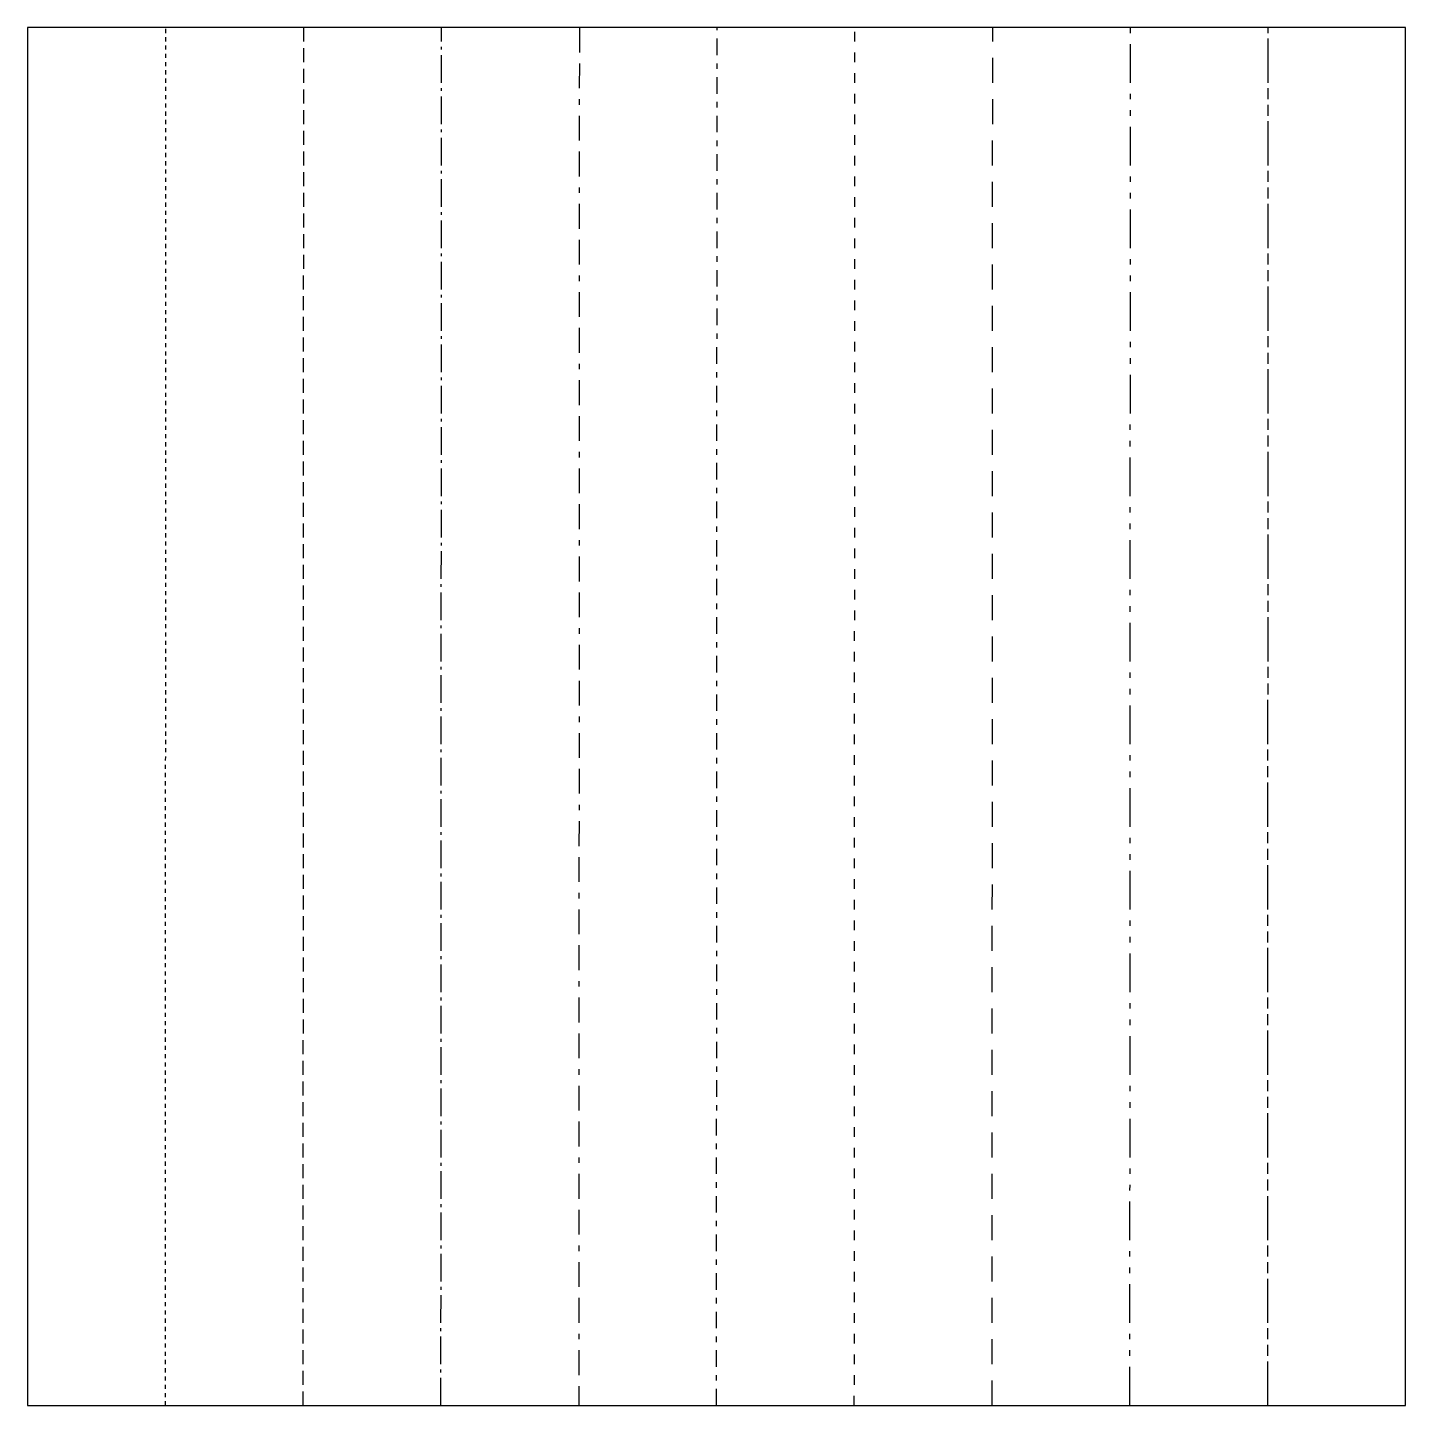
# Model space of a CAD drawing. Extents: x 0 to 100, y 0 to 100.
import ezdxf

# ---------------------------------------------------------------- set-up
doc = ezdxf.new("R2010")
doc.units = 0
for name, pattern in [('BORDER', [6.4, 1.8, -0.8, 1.8, -0.8, 0.4, -0.8]), ('CENTER', [2.8, 1.2, -0.6, 0.4, -0.6]), ('DASH', [4.5, 1, -0.5, 1, -0.5, 1, -0.5]), ('DASH2', [3, 1.8, -1.2]), ('DASHDOT', [3, 2, -0.4, 0.2, -0.4]), ('DASHDOTDOT', [6, 2.8, -0.8, 0.4, -0.8, 0.4, -0.8]), ('DOT', [0.6, 0.3, -0.3]), ('HIDDEN', [1.5, 0.7, -0.8]), ('PHANTOM', [6, 3.2, -0.4, 0.8, -0.4, 0.8, -0.4])]:
    doc.linetypes.add(name, pattern=pattern)
doc.layers.get('0').update_dxf_attribs({"color": 250, "linetype": 'CONTINUOUS'})
for name, color, linetype in [('Layer1', 174, 'DOT'), ('Layer2', 204, 'DASH'), ('Layer3', 100, 'DASHDOT'), ('Layer4', 20, 'BORDER'), ('Layer5', 14, 'CENTER'), ('Layer6', 202, 'HIDDEN'), ('Layer7', 122, 'DASH2'), ('Layer8', 84, 'DASHDOTDOT'), ('Layer9', 140, 'PHANTOM')]:
    doc.layers.add(name, color=color, linetype=linetype)

msp = doc.modelspace()

# ---------------------------------------------------------------- linework, layer by layer
msp.add_lwpolyline([(0, 0), (100, 0), (100, 100), (0, 100)], close=True)
at = {"layer": 'Layer1'}
msp.add_line((10.002896, 0), (10.046268, 100), dxfattribs=at)
at = {"layer": 'Layer2'}
msp.add_line((20.002897, 0), (20.046269, 100), dxfattribs=at)
at = {"layer": 'Layer3'}
msp.add_line((30.002897, 0), (30.04627, 100), dxfattribs=at)
at = {"layer": 'Layer4'}
msp.add_line((40.046271, 100), (40.002898, 0), dxfattribs=at)
at = {"layer": 'Layer5'}
msp.add_line((50.002899, 0), (50.046272, 100), dxfattribs=at)
at = {"layer": 'Layer6'}
msp.add_line((60.0029, 0), (60.046273, 100), dxfattribs=at)
at = {"layer": 'Layer7'}
msp.add_line((70.002901, 0), (70.046274, 100), dxfattribs=at)
at = {"layer": 'Layer8'}
msp.add_line((80.002902, 0), (80.046275, 100), dxfattribs=at)
at = {"layer": 'Layer9'}
msp.add_line((90.002903, 0), (90.046275, 100), dxfattribs=at)

doc.saveas('drawing.dxf')
